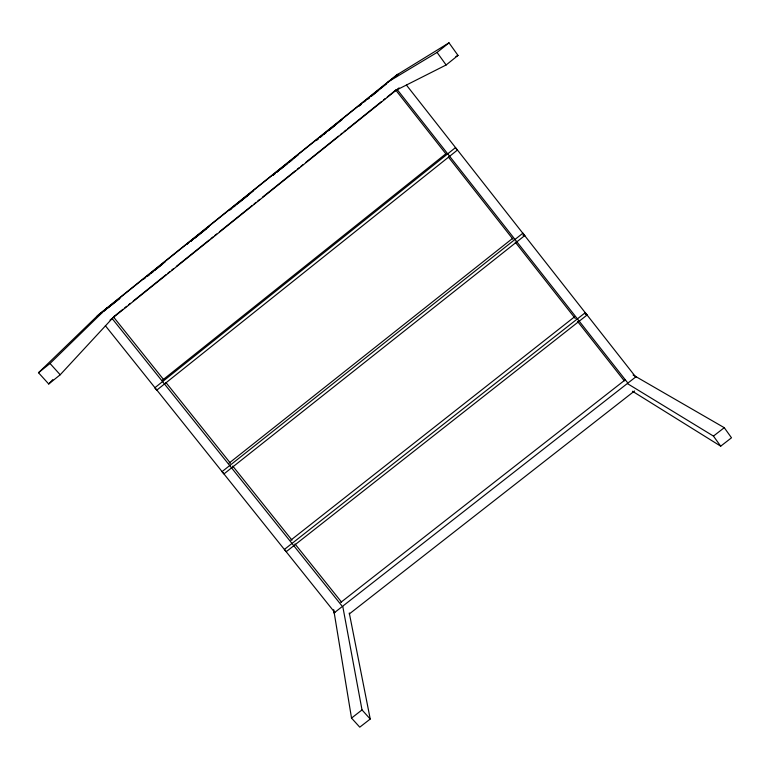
<?xml version="1.0" encoding="UTF-8"?>
<svg xmlns="http://www.w3.org/2000/svg" width="770" height="770" viewBox="0 0 770 770"><rect width="100%" height="100%" fill="white"/><g stroke="black" fill="none" stroke-linecap="round" stroke-linejoin="round"><path stroke-width="1.16" d="M396.666 74.988L98.752 314.535L38.5 372.728L48.722 383.989L60.204 374.769L114.47 316.104M48.722 383.989L52.822 379.62M38.5 372.728L50.021 363.478L107.194 307.75M97.059 316.172L397.975 74.218M100.523 313.814L102.4 312.312M104.277 310.801L120.207 297.99M143.644 279.144L145.52 277.633M147.397 276.132L165.203 261.81M186.773 244.475L188.64 242.964M209.267 226.38L190.517 241.453L192.5 239.999M229.893 209.796L231.77 208.295M233.637 206.784L253.33 190.96M273.013 175.127L274.89 173.616M276.767 172.114L298.327 154.78M316.133 140.458L318.01 138.947M319.887 137.435L326.451 132.161M328.328 130.659L342.39 119.35M359.263 105.779L361.14 104.277M363.95 102.015L365.827 100.504M367.694 98.993L369.571 97.492M371.448 95.981L386.444 83.92M104.431 310.811L106.299 309.309M108.175 307.798L110.052 306.287M111.919 304.785L119.417 298.76M147.522 276.161L149.399 274.649M151.276 273.148L153.153 271.637M155.02 270.135L162.518 264.1M194.377 238.488L206.553 228.7M229.98 209.863L231.857 208.352M233.724 206.851L235.601 205.34M237.478 203.838L248.72 194.8M273.081 175.214L274.957 173.702M276.825 172.201L278.702 170.69M280.578 169.179L287.133 163.914M289.01 162.403L291.82 160.141M316.181 140.554L318.048 139.052M319.925 137.541L321.802 136.04M323.679 134.529L326.49 132.267M328.357 130.765L334.921 125.491M359.282 105.904L361.149 104.393M367.714 99.118L369.581 97.617M371.458 96.106L378.022 90.831M394.846 77.529L396.579 76.134M388.051 81.918L437.071 52.427L449.006 42.831L458.015 55.43L446.119 64.988L394.721 90.937M113.546 316.855L122.921 309.319M124.798 307.817L126.665 306.316M128.542 304.805L130.419 303.303M133.229 301.041L166.031 274.678M167.908 273.177L169.785 271.675M171.662 270.164L173.529 268.663M176.349 266.401L209.151 240.038M211.028 238.536L212.895 237.025M214.772 235.524L216.649 234.022M219.46 231.76L252.271 205.398M254.139 203.896L256.015 202.385M257.892 200.883L259.769 199.382M262.58 197.12L295.382 170.757M297.258 169.256L299.135 167.745M301.003 166.243L302.88 164.732M305.69 162.48L338.502 136.117M340.369 134.615L342.246 133.104M344.123 131.603L346 130.091M347.867 128.59L381.612 101.476M383.489 99.975L385.366 98.464M387.243 96.962L395.674 90.186M110.052 320.089L399.081 87.876M162.403 380.226L445.859 153.798M228.988 463.203L512.647 238.344M524.736 235.582L223.974 473.906L222.001 471.664L522.946 233.146L524.736 235.582L522.878 235.052M290.781 540.184L574.304 317.028M587.01 315.065L286.344 551.599L284.419 549.414L585.267 312.687L587.01 315.065L585.296 314.247M340.783 602.409L625.461 379.639M636.02 376.732L333.988 613.016L333.603 610.677M349.262 613.988L634.519 390.987M627.492 383.643L713.453 436.089L724.272 427.687L731.5 437.793L720.71 446.167L632.488 391.256M349.282 612.997L370.235 719.036L359.773 727.169L351.524 718.083L362.016 709.921L342.804 606.568M396.512 75.114L449.006 42.831M455.907 56.528L458.015 55.43M633.075 374.99L724.272 427.687M50.021 363.478L60.204 374.769M362.016 709.921L370.235 719.036M113.488 316.922L163.74 379.774M165.993 382.584L230.49 463.261M232.742 466.071L291.994 540.174M294.987 543.928L341.495 602.082M112.227 318.636L341.755 605.672M105.355 325.7L334.873 612.593M406.483 85.133L635.866 377.127M397.176 89.532L627.281 382.315M395.713 90.042L446.177 154.241M448.4 157.07L512.964 239.22M515.188 242.049L575.296 318.53M577.519 321.36L624.278 380.842M437.071 52.427L446.119 64.988M713.453 436.089L720.71 446.167M333.689 609.648L351.524 718.083M455.426 147.676L154.751 387.839L156.772 390.149L457.264 150.179L455.426 147.676"/></g></svg>
